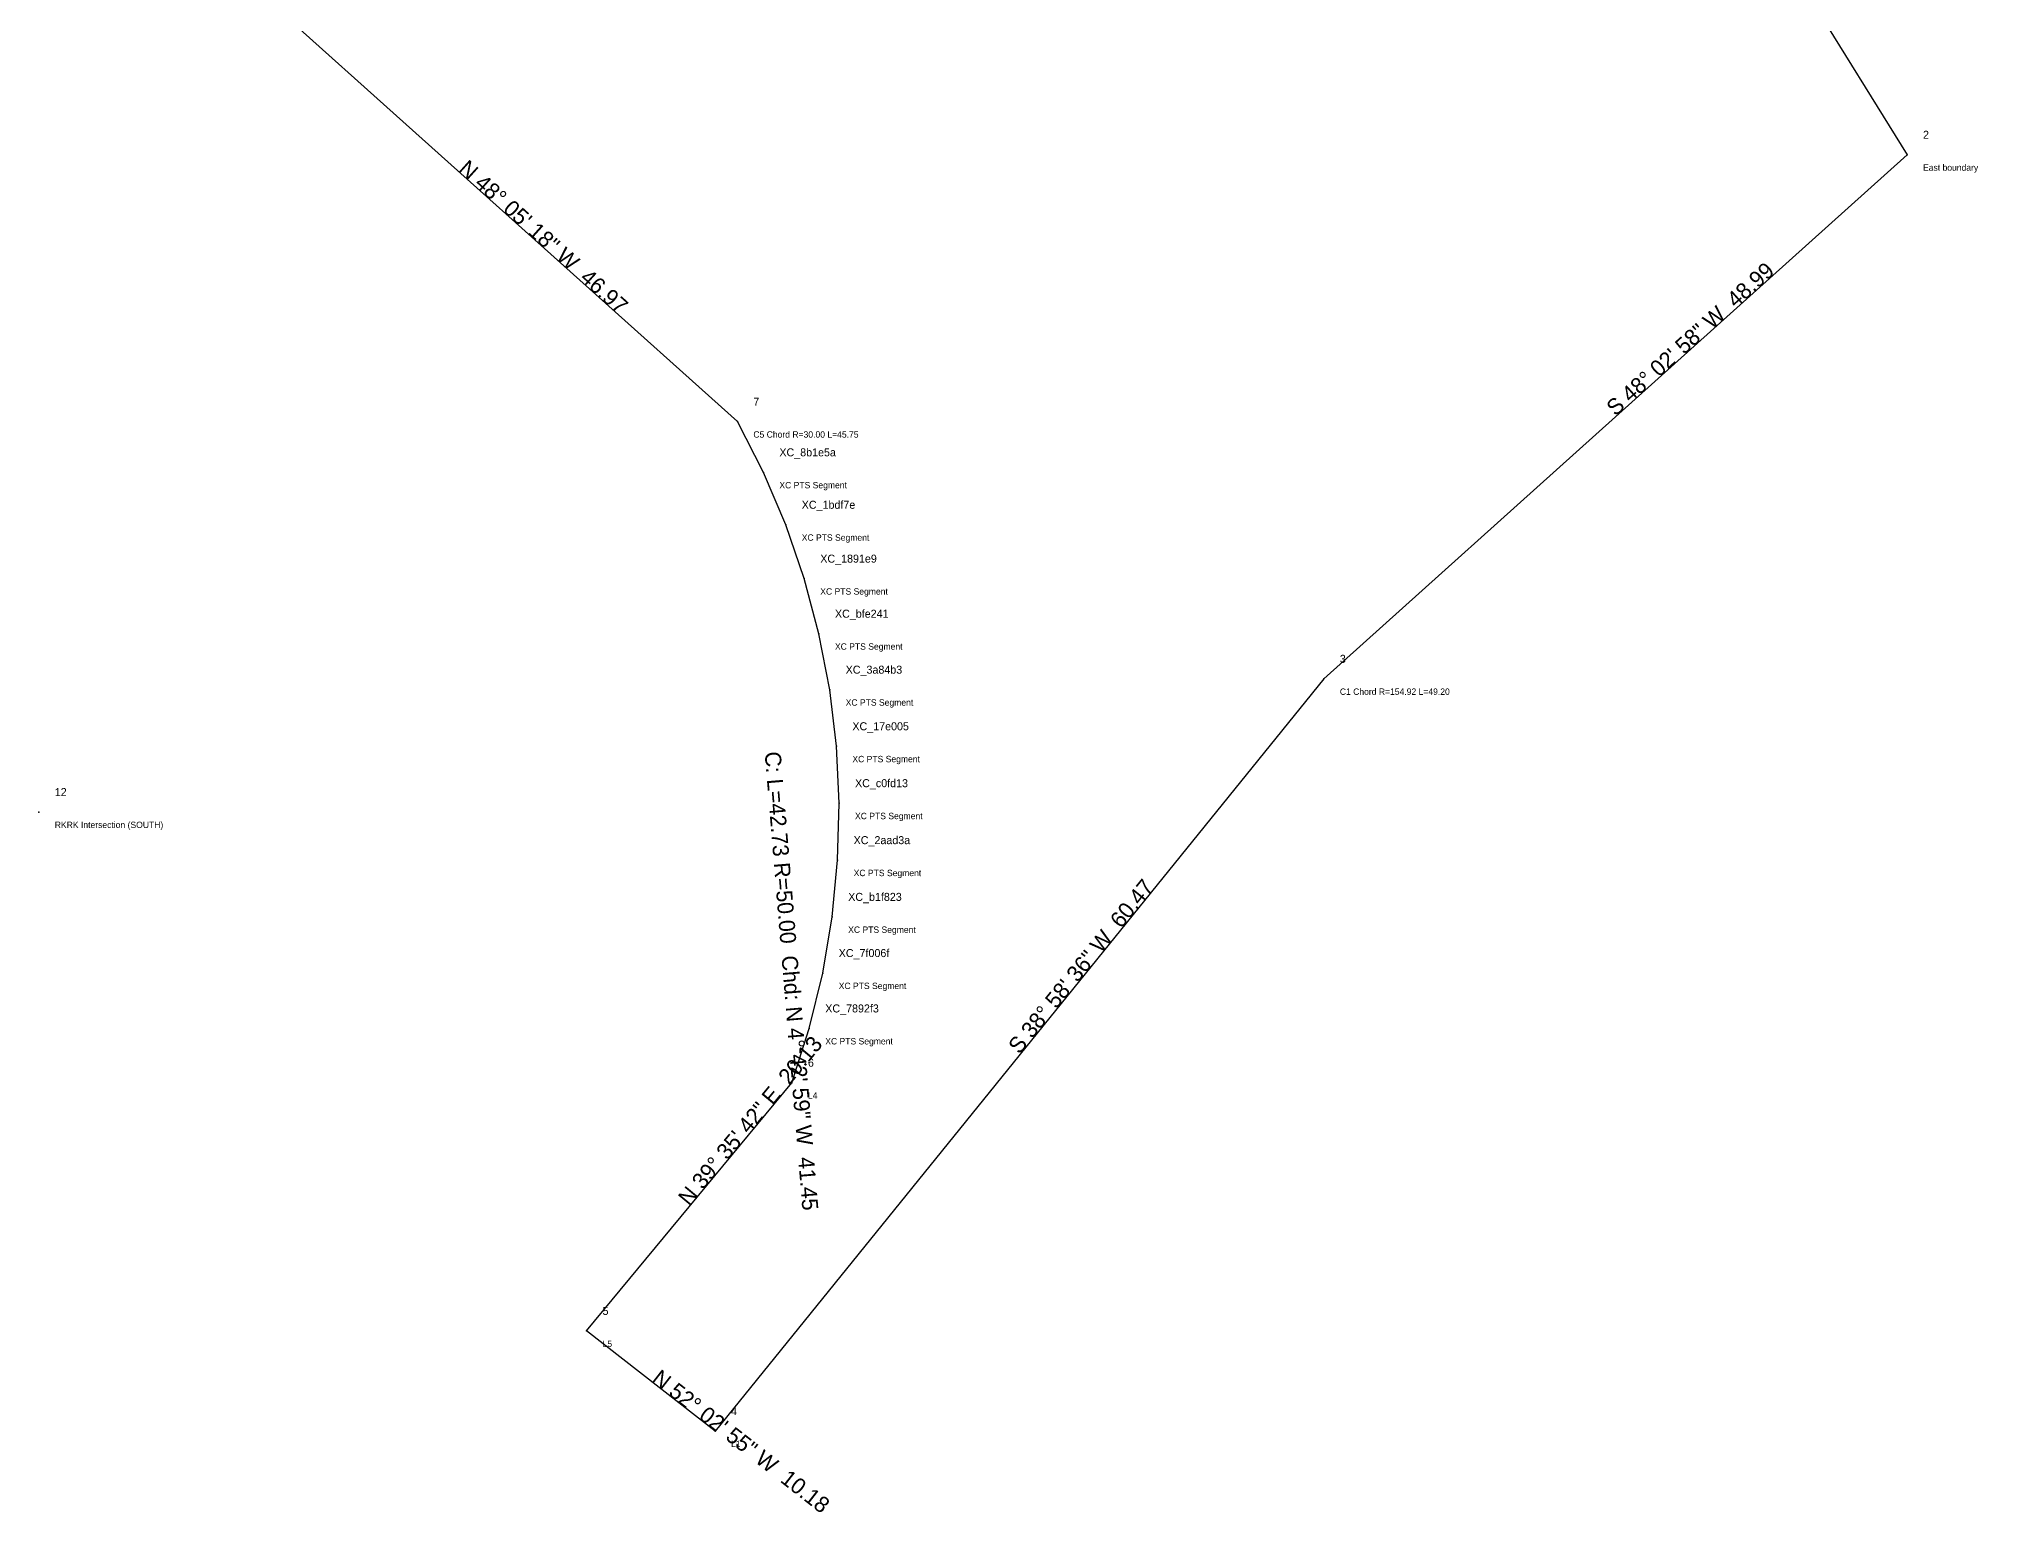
# Model space of a CAD drawing. Extents: x 4936 to 5065, y 4817 to 5002.
# Drawn here: x 4943.9 to 5065.1, y 4817.4 to 4909.4 of the extents above; entities that cross this region are included whole.
import ezdxf

# ---------------------------------------------------------------- set-up
doc = ezdxf.new("R2010")
doc.units = 0

msp = doc.modelspace()

# ---------------------------------------------------------------- linework, layer by layer
at = {"layer": 'FIGURES'}
for p, q in [((5000, 5000), (5060.6169, 4902.1788)), ((4987.5407, 4885.5018), (4952.5868, 4916.877)), ((5060.6169, 4902.1788), (5024.182, 4869.4295)), ((4989.1663, 4882.3337), (4987.5407, 4885.5018)), ((4990.5624, 4879.0579), (4989.1663, 4882.3337)), ((4991.7217, 4875.6911), (4990.5624, 4879.0579)), ((4992.6385, 4872.2502), (4991.7217, 4875.6911)), ((4993.3081, 4868.7529), (4992.6385, 4872.2502)), ((5024.182, 4869.4295), (4986.1461, 4822.42)), ((4993.7271, 4865.2168), (4993.3081, 4868.7529)), ((4993.8933, 4861.6598), (4993.7271, 4865.2168)), ((4993.806, 4858.1), (4993.8933, 4861.6598)), ((4993.4655, 4854.5555), (4993.806, 4858.1)), ((4992.8736, 4851.0442), (4993.4655, 4854.5555)), ((4992.0333, 4847.5839), (4992.8736, 4851.0442)), ((4990.9489, 4844.1922), (4992.0333, 4847.5839)), ((4978.1189, 4828.6806), (4990.9489, 4844.1922)), ((4986.1461, 4822.42), (4978.1189, 4828.6806))]:
    msp.add_line(p, q, dxfattribs=at)
at = {"layer": 'POINTS'}
for p in [(5060.6169, 4902.1788), (4987.5407, 4885.5018), (4989.1663, 4882.3337), (4990.5624, 4879.0579), (4991.7217, 4875.6911), (4992.6385, 4872.2502), (4993.3081, 4868.7529), (5024.182, 4869.4295), (4993.7271, 4865.2168), (4993.8933, 4861.6598), (4943.8964, 4861.1056), (4993.806, 4858.1), (4993.4655, 4854.5555), (4992.8736, 4851.0442), (4992.0333, 4847.5839), (4990.9489, 4844.1922), (4978.1189, 4828.6806), (4986.1461, 4822.42)]:
    msp.add_point(p, dxfattribs=at)

# ---------------------------------------------------------------- texts
at = {"layer": 'FIGURE_LABELS'}
for s, rotation, p in [('N 48° 05\' 18" W  46.97', -41.9117, (4970.0637, 4901.1894)), ('S 48° 02\' 58" W  48.99', 41.9506, (5042.3995, 4885.8041)), ('C: L=42.73 R=50.00  Chd: N 4° 42\' 59" W  41.45', -85.2836, (4989.2448, 4864.847)), ('S 38° 58\' 36" W  60.47', 51.0233, (5005.1641, 4845.9247)), ('N 39° 35\' 42" E  20.13', 50.405, (4984.5339, 4836.4364)), ('N 52° 02\' 55" W  10.18', -37.9514, (4982.1325, 4825.5503))]:
    msp.add_text(s, height=1, rotation=rotation, dxfattribs=at).set_placement(p)
at = {"layer": 'POINT_DESC'}
for s, p in [('East boundary', (5061.6169, 4901.1788)), ('C5 Chord R=30.00 L=45.75', (4988.5407, 4884.5018)), ('XC PTS Segment', (4990.1663, 4881.3337)), ('XC PTS Segment', (4991.5624, 4878.0579)), ('XC PTS Segment', (4992.7217, 4874.6911)), ('XC PTS Segment', (4993.6385, 4871.2502)), ('C1 Chord R=154.92 L=49.20', (5025.182, 4868.4295)), ('XC PTS Segment', (4994.3081, 4867.7529)), ('XC PTS Segment', (4994.7271, 4864.2168)), ('RKRK Intersection (SOUTH)', (4944.8964, 4860.1056)), ('XC PTS Segment', (4994.8933, 4860.6598)), ('XC PTS Segment', (4994.806, 4857.1)), ('XC PTS Segment', (4994.4655, 4853.5555)), ('XC PTS Segment', (4993.8736, 4850.0442)), ('XC PTS Segment', (4993.0333, 4846.5839)), ('L4', (4991.9489, 4843.1922)), ('L5', (4979.1189, 4827.6806)), ('L1', (4987.1461, 4821.42))]:
    msp.add_text(s, height=0.4, dxfattribs=at).set_placement(p)
at = {"layer": 'POINT_IDS'}
for s, p in [('2', (5061.6169, 4903.1788)), ('7', (4988.5407, 4886.5018)), ('XC_8b1e5a', (4990.1663, 4883.3337)), ('XC_1bdf7e', (4991.5624, 4880.0579)), ('XC_1891e9', (4992.7217, 4876.6911)), ('XC_bfe241', (4993.6385, 4873.2502)), ('XC_3a84b3', (4994.3081, 4869.7529)), ('3', (5025.182, 4870.4295)), ('XC_17e005', (4994.7271, 4866.2168)), ('12', (4944.8964, 4862.1056)), ('XC_c0fd13', (4994.8933, 4862.6598)), ('XC_2aad3a', (4994.806, 4859.1)), ('XC_b1f823', (4994.4655, 4855.5555)), ('XC_7f006f', (4993.8736, 4852.0442)), ('XC_7892f3', (4993.0333, 4848.5839)), ('6', (4991.9489, 4845.1922)), ('5', (4979.1189, 4829.6806)), ('4', (4987.1461, 4823.42))]:
    msp.add_text(s, height=0.5, dxfattribs=at).set_placement(p)

doc.saveas('drawing.dxf')
